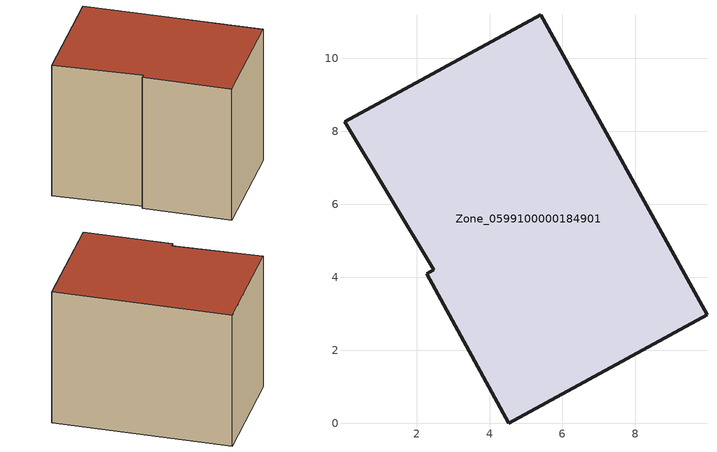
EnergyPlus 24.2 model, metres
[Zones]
Zone_0599100000184901
 floor ground (C_G): 0.03,8.26 5.4,11.19 9.96,2.97 4.53,0 2.28,4.1 2.47,4.2 z0
 wall outside (C_F): 9.96,2.97 5.4,11.19 0.03,8.26 2.47,4.2 2.28,4.1 4.53,0 9.96,2.97 z0:7.64
 roof outside (C_R): 5.4,11.19 0.03,8.26 2.47,4.2 2.28,4.1 4.53,0 9.96,2.97 z7.64
[BUILDING]
Pand.0599100000184901: North Axis=0; Terrain=City; Loads Convergence Tolerance Value=0.04; Temperature Convergence Tolerance Value=0.4; Solar Distribution=FullExterior; Maximum Number of Warmup Days=25; Minimum Number of Warmup Days=1
[Site:Location]
Rotterdam.The.Hague.AP_ZH_NLD Design_Conditions: Latitude=51.96; Longitude=4.45; Time Zone=1; Elevation=-4.5
[SITE:GROUNDTEMPERATURE:BUILDINGSURFACE]
18, 18, 18, 18, 18, 18, 18, 18, 18, 18, 18, 18
[MATERIAL] Thermal Absorptance=0.9; Solar Absorptance=0.7; Visible Absorptance=0.7
Name | Roughness | Thickness | Conductivity | Density | Specific Heat
G.TC.1965-1974 | MediumSmooth | 0.15 | 0.882353 | 540 | 1210
F.TC.1965-1974 | Rough | 0.3 | 0.697674 | 1920 | 840
R.TC.1965-1974 | MediumRough | 0.2 | 0.232558 | 1500 | 1000
[CONSTRUCTION]
C_G: G.TC.1965-1974
C_F: F.TC.1965-1974
C_R: R.TC.1965-1974
[ZONE]
Zone_0599100000184901: Type=1; Multiplier=1; Ceiling Height=Autocalculate; Volume=Autocalculate; Floor Area=autocalculate; Part of Total Floor Area=Yes
[ZONEINFILTRATION:DESIGNFLOWRATE]
Infil_Zone_0599100000184901: Zone or ZoneList or Space or SpaceList=Zone_0599100000184901; Schedule=AlwaysOn; Design Flow Rate Calculation Method=Flow/Area; Flow Rate per Floor Area=0.003; Constant Term Coefficient=1; Temperature Term Coefficient=0; Velocity Term Coefficient=0; Velocity Squared Term Coefficient=0
[HVACTEMPLATE:ZONE:IDEALLOADSAIRSYSTEM]
Zone_0599100000184901: Maximum Heating Supply Air Temperature=50; Minimum Cooling Supply Air Temperature=13; Maximum Heating Supply Air Humidity Ratio=0.0156; Minimum Cooling Supply Air Humidity Ratio=0.0077; Heating Limit=NoLimit; Cooling Limit=NoLimit; Dehumidification Control Type=ConstantSensibleHeatRatio; Cooling Sensible Heat Ratio=0.7; Dehumidification Setpoint=60; Humidification Control Type=None; Humidification Setpoint=30; Outdoor Air Method=None; Outdoor Air Flow Rate per Person=0.00944; Outdoor Air Flow Rate per Zone Floor Area=0; Outdoor Air Flow Rate per Zone=0; Demand Controlled Ventilation Type=None; Outdoor Air Economizer Type=NoEconomizer; Heat Recovery Type=None; Sensible Heat Recovery Effectiveness=0.7; Latent Heat Recovery Effectiveness=0.65
[ZONECONTROL:THERMOSTAT]
ThermostatControl_Zone_0599100000184901: Zone or ZoneList=Zone_0599100000184901; Control Type Schedule=DualSetpointControlType; Control 1=Thermostat_Zone_0599100000184901; Temperature Difference Between Cutout And Setpoint=0
[THERMOSTATSETPOINT:DUALSETPOINT]
Thermostat_Zone_0599100000184901: Heating Setpoint Temperature Schedule=HeatingSetpoint_Zone_0599100000184901; Cooling Setpoint Temperature Schedule=CoolingSetpoint_Zone_0599100000184901
[SCHEDULE:COMPACT]
HeatingSetpoint_Zone_0599100000184901: Through: 12/31, For: AllDays, Until: 24:00, 21
CoolingSetpoint_Zone_0599100000184901: Through: 12/31, For: AllDays, Until: 24:00, 24
DualSetpointControlType: Through: 12/31, For: AllDays, Until: 24:00, 4
AlwaysOn: Through: 12/31, For: AllDays, Until: 24:00, 1
